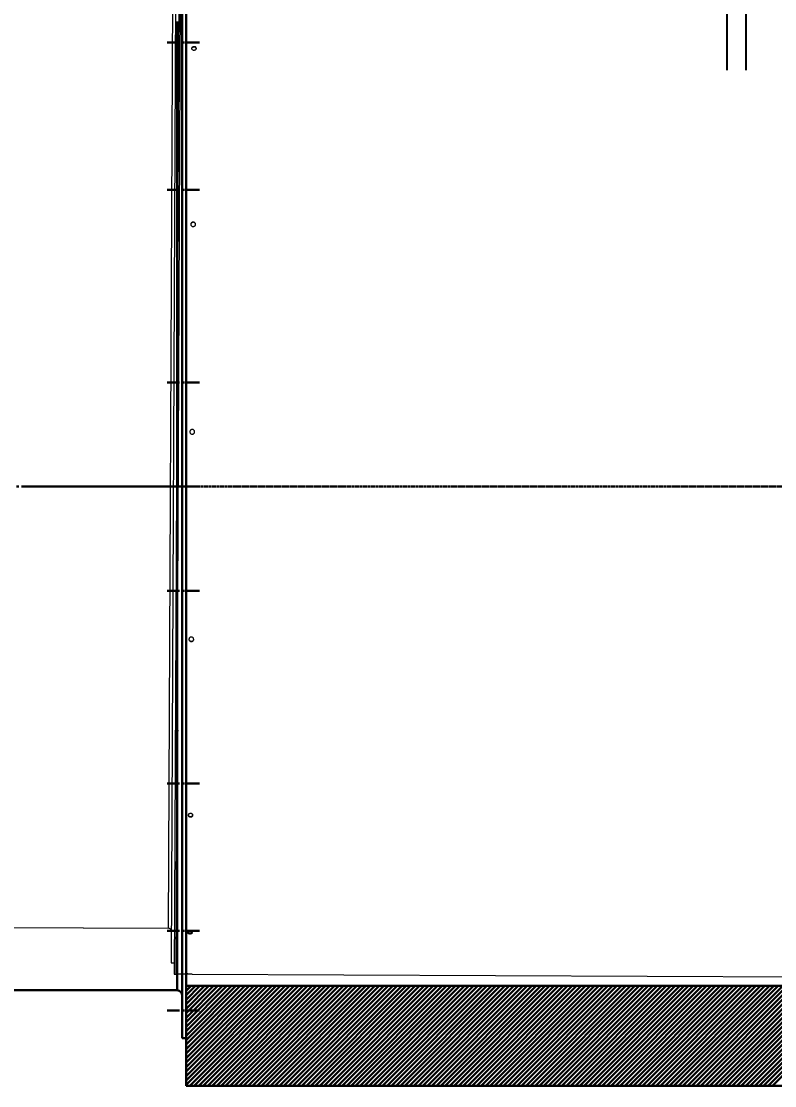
# Model space of a CAD drawing. Header units: millimetres. Extents: x -379292 to 1221486, y 92049 to 447512.
# Drawn here: x -116963 to -116208, y 275357 to 276423 of the extents above; entities that cross this region are included whole.
import ezdxf
from ezdxf.enums import TextEntityAlignment as Align

# ---------------------------------------------------------------- set-up
doc = ezdxf.new("R2010")
doc.units = ezdxf.units.MM
doc.linetypes.add('CENTER', pattern=[2, 1.25, -0.25, 0.25, -0.25])
doc.linetypes.add('PHANTOM', pattern=[0.8, 0.45, -0.05, 0.1, -0.05, 0.1, -0.05])
doc.layers.add('08_LAMP', color=4, linetype='Continuous')
doc.layers.add('AIRONN ZONLAMA', color=4, linetype='Continuous')
for name, color, linetype, lineweight in [('_Systemair', 3, 'Continuous', 30), ('_Systemair Ventilation Equipments', 7, 'Continuous', 30), ('Aironn-DEF', 7, 'Continuous', 0), ('Aironn-THF', 7, 'Continuous', 0)]:
    doc.layers.add(name, color=color, linetype=linetype, lineweight=lineweight)
doc.styles.add('YAZI-2', font='arial.ttf', dxfattribs={"height": 2})

# ---------------------------------------------------------------- blocks, each defined once
blk = doc.blocks.new('RSA 1000')
at = {"layer": '_Systemair Ventilation Equipments'}
for p, q in [((9723.07, 3620.26), (9723.07, 3740.26)), ((9623.07, 3620.26), (9723.07, 3620.26))]:
    blk.add_line(p, q, dxfattribs=at)
at = {"layer": '_Systemair Ventilation Equipments', "color": 3, "linetype": 'PHANTOM'}
blk.add_line((9601.68, 3680.26), (9738.09, 3680.26), dxfattribs=at)
at = {"layer": '_Systemair Ventilation Equipments', "color": 7, "linetype": 'Continuous'}
blk.add_line((9623.07, 3630.26), (9723.07, 3630.26), dxfattribs=at)
at = {"layer": '_Systemair Ventilation Equipments', "color": 3, "linetype": 'Continuous'}
for p, q in [((9664.32, 3620.26), (9654.32, 3630.26)), ((9664.77, 3620.26), (9654.77, 3630.26)), ((9665.22, 3620.26), (9655.22, 3630.26)), ((9665.66, 3620.26), (9655.66, 3630.26)), ((9666.11, 3620.26), (9656.11, 3630.26)), ((9666.56, 3620.26), (9656.56, 3630.26)), ((9667.01, 3620.26), (9657.01, 3630.26)), ((9667.46, 3620.26), (9657.46, 3630.26)), ((9667.91, 3620.26), (9657.91, 3630.26)), ((9668.36, 3620.26), (9658.36, 3630.26)), ((9668.81, 3620.26), (9658.81, 3630.26)), ((9669.26, 3620.26), (9659.26, 3630.26)), ((9669.71, 3620.26), (9659.71, 3630.26)), ((9670.15, 3620.26), (9660.15, 3630.26)), ((9670.6, 3620.26), (9660.6, 3630.26)), ((9671.05, 3620.26), (9661.05, 3630.26)), ((9671.5, 3620.26), (9661.5, 3630.26)), ((9671.95, 3620.26), (9661.95, 3630.26)), ((9672.4, 3620.26), (9662.4, 3630.26)), ((9672.85, 3620.26), (9662.85, 3630.26)), ((9673.3, 3620.26), (9663.3, 3630.26)), ((9673.75, 3620.26), (9663.75, 3630.26)), ((9674.2, 3620.26), (9664.2, 3630.26)), ((9674.64, 3620.26), (9664.64, 3630.26)), ((9675.09, 3620.26), (9665.09, 3630.26)), ((9675.54, 3620.26), (9665.54, 3630.26)), ((9675.99, 3620.26), (9665.99, 3630.26)), ((9676.44, 3620.26), (9666.44, 3630.26)), ((9676.89, 3620.26), (9666.89, 3630.26)), ((9677.34, 3620.26), (9667.34, 3630.26)), ((9677.79, 3620.26), (9667.79, 3630.26)), ((9678.24, 3620.26), (9668.24, 3630.26)), ((9678.69, 3620.26), (9668.69, 3630.26)), ((9679.13, 3620.26), (9669.13, 3630.26)), ((9679.58, 3620.26), (9669.58, 3630.26)), ((9680.03, 3620.26), (9670.03, 3630.26)), ((9680.48, 3620.26), (9670.48, 3630.26)), ((9680.93, 3620.26), (9670.93, 3630.26)), ((9681.38, 3620.26), (9671.38, 3630.26)), ((9681.83, 3620.26), (9671.83, 3630.26)), ((9682.28, 3620.26), (9672.28, 3630.26)), ((9682.73, 3620.26), (9672.73, 3630.26)), ((9683.18, 3620.26), (9673.18, 3630.26)), ((9683.62, 3620.26), (9673.62, 3630.26)), ((9684.07, 3620.26), (9674.07, 3630.26)), ((9684.52, 3620.26), (9674.52, 3630.26)), ((9684.97, 3620.26), (9674.97, 3630.26)), ((9685.42, 3620.26), (9675.42, 3630.26)), ((9685.87, 3620.26), (9675.87, 3630.26)), ((9686.32, 3620.26), (9676.32, 3630.26)), ((9686.77, 3620.26), (9676.77, 3630.26)), ((9687.22, 3620.26), (9677.22, 3630.26)), ((9687.67, 3620.26), (9677.67, 3630.26)), ((9688.11, 3620.26), (9678.11, 3630.26)), ((9688.56, 3620.26), (9678.56, 3630.26)), ((9689.01, 3620.26), (9679.01, 3630.26)), ((9689.46, 3620.26), (9679.46, 3630.26)), ((9689.91, 3620.26), (9679.91, 3630.26)), ((9690.36, 3620.26), (9680.36, 3630.26)), ((9690.81, 3620.26), (9680.81, 3630.26)), ((9691.26, 3620.26), (9681.26, 3630.26)), ((9691.71, 3620.26), (9681.71, 3630.26)), ((9692.16, 3620.26), (9682.16, 3630.26)), ((9692.6, 3620.26), (9682.6, 3630.26)), ((9693.05, 3620.26), (9683.05, 3630.26)), ((9693.5, 3620.26), (9683.5, 3630.26)), ((9693.95, 3620.26), (9683.95, 3630.26)), ((9694.4, 3620.26), (9684.4, 3630.26)), ((9694.85, 3620.26), (9684.85, 3630.26)), ((9695.3, 3620.26), (9685.3, 3630.26)), ((9695.75, 3620.26), (9685.75, 3630.26)), ((9696.2, 3620.26), (9686.2, 3630.26)), ((9696.65, 3620.26), (9686.65, 3630.26)), ((9697.1, 3620.26), (9687.1, 3630.26)), ((9697.54, 3620.26), (9687.54, 3630.26)), ((9697.99, 3620.26), (9687.99, 3630.26)), ((9698.44, 3620.26), (9688.44, 3630.26)), ((9698.89, 3620.26), (9688.89, 3630.26)), ((9699.34, 3620.26), (9689.34, 3630.26)), ((9699.79, 3620.26), (9689.79, 3630.26)), ((9700.24, 3620.26), (9690.24, 3630.26)), ((9700.69, 3620.26), (9690.69, 3630.26)), ((9701.14, 3620.26), (9691.14, 3630.26)), ((9701.59, 3620.26), (9691.59, 3630.26)), ((9702.03, 3620.26), (9692.03, 3630.26)), ((9702.48, 3620.26), (9692.48, 3630.26)), ((9702.93, 3620.26), (9692.93, 3630.26)), ((9703.38, 3620.26), (9693.38, 3630.26)), ((9703.83, 3620.26), (9693.83, 3630.26)), ((9704.28, 3620.26), (9694.28, 3630.26)), ((9704.73, 3620.26), (9694.73, 3630.26)), ((9705.18, 3620.26), (9695.18, 3630.26)), ((9705.63, 3620.26), (9695.63, 3630.26)), ((9706.08, 3620.26), (9696.08, 3630.26)), ((9706.52, 3620.26), (9696.52, 3630.26)), ((9706.97, 3620.26), (9696.97, 3630.26)), ((9707.42, 3620.26), (9697.42, 3630.26)), ((9707.87, 3620.26), (9697.87, 3630.26)), ((9708.32, 3620.26), (9698.32, 3630.26)), ((9708.77, 3620.26), (9698.77, 3630.26)), ((9709.22, 3620.26), (9699.22, 3630.26)), ((9709.67, 3620.26), (9699.67, 3630.26)), ((9710.12, 3620.26), (9700.12, 3630.26)), ((9710.57, 3620.26), (9700.57, 3630.26)), ((9711.01, 3620.26), (9701.01, 3630.26)), ((9711.46, 3620.26), (9701.46, 3630.26)), ((9711.91, 3620.26), (9701.91, 3630.26)), ((9712.36, 3620.26), (9702.36, 3630.26)), ((9712.81, 3620.26), (9702.81, 3630.26)), ((9713.26, 3620.26), (9703.26, 3630.26)), ((9713.71, 3620.26), (9703.71, 3630.26)), ((9714.16, 3620.26), (9704.16, 3630.26)), ((9714.61, 3620.26), (9704.61, 3630.26)), ((9715.06, 3620.26), (9705.06, 3630.26)), ((9715.5, 3620.26), (9705.5, 3630.26)), ((9715.95, 3620.26), (9705.95, 3630.26)), ((9716.4, 3620.26), (9706.4, 3630.26)), ((9716.85, 3620.26), (9706.85, 3630.26)), ((9717.3, 3620.26), (9707.3, 3630.26)), ((9717.75, 3620.26), (9707.75, 3630.26)), ((9718.2, 3620.26), (9708.2, 3630.26)), ((9718.65, 3620.26), (9708.65, 3630.26)), ((9719.1, 3620.26), (9709.1, 3630.26)), ((9719.55, 3620.26), (9709.55, 3630.26)), ((9719.99, 3620.26), (9709.99, 3630.26)), ((9720.44, 3620.26), (9710.44, 3630.26)), ((9720.89, 3620.26), (9710.89, 3630.26)), ((9721.34, 3620.26), (9711.34, 3630.26)), ((9721.79, 3620.26), (9711.79, 3630.26)), ((9722.24, 3620.26), (9712.24, 3630.26)), ((9722.69, 3620.26), (9712.69, 3630.26)), ((9723.07, 3620.33), (9713.14, 3630.26)), ((9723.07, 3620.77), (9713.59, 3630.26)), ((9723.07, 3621.22), (9714.04, 3630.26)), ((9723.07, 3621.67), (9714.48, 3630.26)), ((9723.07, 3622.12), (9714.93, 3630.26)), ((9723.07, 3622.57), (9715.38, 3630.26)), ((9723.07, 3623.02), (9715.83, 3630.26)), ((9723.07, 3623.47), (9716.28, 3630.26)), ((9723.07, 3623.92), (9716.73, 3630.26)), ((9723.07, 3624.37), (9717.18, 3630.26)), ((9723.07, 3624.82), (9717.63, 3630.26)), ((9723.07, 3625.26), (9718.08, 3630.26)), ((9723.07, 3625.71), (9718.53, 3630.26)), ((9723.07, 3626.16), (9718.97, 3630.26)), ((9723.07, 3626.61), (9719.42, 3630.26)), ((9723.07, 3627.06), (9719.87, 3630.26)), ((9723.07, 3627.51), (9720.32, 3630.26)), ((9723.07, 3627.96), (9720.77, 3630.26)), ((9723.07, 3628.41), (9721.22, 3630.26)), ((9723.07, 3628.86), (9721.67, 3630.26)), ((9723.07, 3629.31), (9722.12, 3630.26)), ((9723.07, 3629.75), (9722.57, 3630.26)), ((9723.07, 3630.2), (9723.02, 3630.26))]:
    blk.add_line(p, q, dxfattribs=at)
blk = doc.blocks.new('AXC 1000 L')
at = {"layer": '_Systemair Ventilation Equipments'}
for p, q in [((9987.76, 3625.01), (9987.76, 3735.51)), ((9988.16, 3735.51), (9988.16, 3625.01)), ((9988.16, 3625.01), (9987.76, 3625.01))]:
    blk.add_line(p, q, dxfattribs=at)
at = {"layer": '_Systemair Ventilation Equipments', "color": 9, "linetype": 'Continuous'}
blk.add_line((9988.66, 3629.81), (9988.66, 3726.86), dxfattribs=at)
at = {"layer": '_Systemair Ventilation Equipments', "color": 2, "linetype": 'CENTER'}
for p, q in [((9989.66, 3724.74), (9986.26, 3724.74)), ((9989.66, 3709.98), (9986.26, 3709.98)), ((9989.66, 3690.69), (9986.26, 3690.69)), ((10074.26, 3680.26), (9986.26, 3680.26)), ((9989.66, 3669.82), (9986.26, 3669.82)), ((9989.66, 3650.53), (9986.26, 3650.53)), ((9989.66, 3635.77), (9986.26, 3635.77)), ((9989.66, 3627.78), (9986.26, 3627.78))]:
    blk.add_line(p, q, dxfattribs=at)
at = {"layer": '_Systemair Ventilation Equipments', "color": 2, "linetype": 'CENTER', "ltscale": 10}
blk.add_line((9986.76, 3680.26), (10074.76, 3680.26), dxfattribs=at)
at = {"layer": '_Systemair Ventilation Equipments', "color": 7, "linetype": 'Continuous'}
blk.add_line((10071.86, 3629.81), (9988.66, 3629.81), dxfattribs=at)
blk.add_arc((9988.66, 3629.31), 0.5, 90, 180, dxfattribs=at)
blk = doc.blocks.new('wdsdfgf')
at = {"layer": '_Systemair Ventilation Equipments', "xscale": 10, "yscale": 10, "zscale": 10}
for name, p in [('AXC 1000 L', (-1170.9, -21481.4)), ('RSA 1000', (1476.1, -21481.4))]:
    blk.add_blockref(name, p, dxfattribs=at)
blk = doc.blocks.new('OtoParkBodrumKatMimari')
at = {"layer": '_Systemair', "color": 7, "xscale": -1}
blk.add_blockref('wdsdfgf', (228263.7, 159817), dxfattribs=at)
blk = doc.blocks.new('40 W SIVA ÜSTÜ ETANJ LED 50')
at = {"layer": '08_LAMP'}
for p, q in [((-625, -100), (-625, 100)), ((-605, -100), (-605, 100)), ((605, -100), (605, 100)), ((625, -100), (625, 100)), ((-605, 15), (605, 15)), ((-605, -15), (605, -15))]:
    blk.add_line(p, q, dxfattribs=at)
at = {"layer": '08_LAMP', "color": 2, "style": 'YAZI-2'}
blk.add_text('30 W', height=200, dxfattribs=at).set_placement((0, 90), align=Align.CENTER)
blk = doc.blocks.new('TF1000-2')
at = {"layer": 'Aironn-THF', "color": 7, "linetype": 'Continuous', "lineweight": 15}
for p, q in [((19630.12, 4395.52), (19630.16, 4492.09)), ((19630.13, 4395.52), (19630.12, 4395.52)), ((19630.12, 4393.88), (19630.12, 4395.04)), ((19630.12, 4395.04), (19630.13, 4395.04)), ((19522.61, 4393.44), (19629.02, 4393.4)), ((19530.64, 4393.92), (19630.14, 4393.88)), ((19530.64, 4393.76), (19630.14, 4393.72)), ((19605.72, 4393.89), (19605.72, 4394.05)), ((19629.02, 4393.4), (19629.02, 4393.72)), ((19630.14, 4393.72), (19630.14, 4393.88))]:
    blk.add_line(p, q, dxfattribs=at)
at = {"layer": 'Aironn-THF', "color": 3, "linetype": 'Continuous', "lineweight": 15}
for p, q in [((19625.54, 4393.13), (19525.53, 4393.17)), ((19625.58, 4393.24), (19625.51, 4315.61)), ((19625.53, 4364.2), (19625.54, 4393.13))]:
    blk.add_line(p, q, dxfattribs=at)
at = {"layer": 'Aironn-THF', "color": 7, "linetype": 'Continuous', "lineweight": 15}
blk.add_arc((19625.74, 4393.24), 0.16, 89.9795, 179.9795, dxfattribs=at)
for points, knots in [([(19537.41, 4395.55), (19537.39, 4395.55), (19537.34, 4395.54), (19537.29, 4395.49), (19537.25, 4395.41), (19537.24, 4395.34), (19537.24, 4395.29), (19537.25, 4395.25), (19537.26, 4395.2), (19537.29, 4395.15), (19537.32, 4395.11), (19537.36, 4395.08), (19537.39, 4395.08), (19537.41, 4395.07)], [0, 0, 0, 0, 0.124805, 0.249609, 0.374414, 0.499219, 0.52993, 0.581946, 0.655209, 0.749637, 0.825128, 0.892091, 1, 1, 1, 1]), ([(19537.45, 4395.55), (19537.45, 4395.55), (19537.42, 4395.56), (19537.38, 4395.53), (19537.33, 4395.49), (19537.3, 4395.42), (19537.28, 4395.34), (19537.29, 4395.26), (19537.31, 4395.18), (19537.35, 4395.12), (19537.4, 4395.08), (19537.44, 4395.08), (19537.45, 4395.07)], [0, 0, 0, 0, 0.036868, 0.144259, 0.251651, 0.359043, 0.466436, 0.573828, 0.681219, 0.788611, 0.896004, 1, 1, 1, 1]), ([(19537.41, 4395.07), (19537.43, 4395.08), (19537.48, 4395.08), (19537.53, 4395.14), (19537.56, 4395.21), (19537.58, 4395.26), (19537.58, 4395.29), (19537.58, 4395.3), (19537.58, 4395.31), (19537.58, 4395.31), (19537.58, 4395.31), (19537.58, 4395.31), (19537.58, 4395.31), (19537.58, 4395.31), (19537.58, 4395.32), (19537.58, 4395.34), (19537.57, 4395.38), (19537.56, 4395.43), (19537.53, 4395.48), (19537.5, 4395.52), (19537.46, 4395.55), (19537.43, 4395.55), (19537.41, 4395.55)], [0, 0, 0, 0, 0.124746, 0.249492, 0.3742382, 0.4369134, 0.4682889, 0.4839813, 0.4918282, 0.4957517, 0.4977134, 0.4986943, 0.4991847, 0.4994299, 0.4995084, 0.5302979, 0.5823778, 0.6556902, 0.7501036, 0.8254303, 0.8922604, 1, 1, 1, 1]), ([(19555.03, 4395.55), (19555, 4395.54), (19554.94, 4395.54), (19554.87, 4395.48), (19554.82, 4395.4), (19554.81, 4395.33), (19554.81, 4395.28), (19554.81, 4395.24), (19554.83, 4395.19), (19554.87, 4395.14), (19554.91, 4395.1), (19554.96, 4395.07), (19555, 4395.07), (19555.03, 4395.07)], [0, 0, 0, 0, 0.124805, 0.249609, 0.374414, 0.499219, 0.52993, 0.581946, 0.655209, 0.749637, 0.825128, 0.892091, 1, 1, 1, 1]), ([(19555.05, 4395.54), (19555.04, 4395.55), (19555.01, 4395.55), (19554.95, 4395.53), (19554.89, 4395.48), (19554.85, 4395.41), (19554.83, 4395.33), (19554.83, 4395.25), (19554.86, 4395.18), (19554.91, 4395.12), (19554.98, 4395.08), (19555.03, 4395.07), (19555.05, 4395.07)], [0, 0, 0, 0, 0.0368676, 0.1442589, 0.2516506, 0.3590433, 0.466436, 0.5738277, 0.681219, 0.7886111, 0.8960039, 1, 1, 1, 1]), ([(19555.03, 4395.07), (19555.06, 4395.07), (19555.12, 4395.08), (19555.19, 4395.13), (19555.23, 4395.2), (19555.25, 4395.25), (19555.25, 4395.28), (19555.25, 4395.29), (19555.25, 4395.3), (19555.25, 4395.3), (19555.25, 4395.31), (19555.25, 4395.31), (19555.25, 4395.31), (19555.25, 4395.31), (19555.25, 4395.32), (19555.25, 4395.34), (19555.24, 4395.37), (19555.22, 4395.43), (19555.19, 4395.48), (19555.15, 4395.51), (19555.09, 4395.54), (19555.05, 4395.55), (19555.03, 4395.55)], [0, 0, 0, 0, 0.124746, 0.249492, 0.374238, 0.436913, 0.468289, 0.483981, 0.491828, 0.495752, 0.497713, 0.498694, 0.499185, 0.49943, 0.499508, 0.530298, 0.582378, 0.65569, 0.750104, 0.82543, 0.89226, 1, 1, 1, 1]), ([(19575.81, 4395.54), (19575.78, 4395.54), (19575.72, 4395.53), (19575.64, 4395.47), (19575.58, 4395.39), (19575.57, 4395.32), (19575.57, 4395.27), (19575.58, 4395.23), (19575.6, 4395.18), (19575.64, 4395.13), (19575.68, 4395.1), (19575.74, 4395.07), (19575.78, 4395.06), (19575.81, 4395.06)], [0, 0, 0, 0, 0.124805, 0.249609, 0.374414, 0.499219, 0.52993, 0.581946, 0.655209, 0.749637, 0.825128, 0.892091, 1, 1, 1, 1]), ([(19575.81, 4395.06), (19575.84, 4395.06), (19575.91, 4395.07), (19575.99, 4395.13), (19576.03, 4395.19), (19576.05, 4395.25), (19576.05, 4395.27), (19576.05, 4395.29), (19576.05, 4395.29), (19576.05, 4395.3), (19576.05, 4395.3), (19576.05, 4395.3), (19576.05, 4395.3), (19576.05, 4395.3), (19576.05, 4395.31), (19576.05, 4395.33), (19576.04, 4395.37), (19576.02, 4395.42), (19575.99, 4395.47), (19575.94, 4395.51), (19575.88, 4395.53), (19575.84, 4395.54), (19575.81, 4395.54)], [0, 0, 0, 0, 0.124746, 0.249492, 0.374238, 0.436913, 0.468289, 0.483981, 0.491828, 0.495752, 0.497713, 0.498694, 0.499185, 0.49943, 0.499508, 0.530298, 0.582378, 0.65569, 0.750104, 0.82543, 0.89226, 1, 1, 1, 1]), ([(19596.6, 4395.53), (19596.57, 4395.53), (19596.51, 4395.52), (19596.43, 4395.47), (19596.39, 4395.39), (19596.37, 4395.32), (19596.37, 4395.26), (19596.38, 4395.23), (19596.4, 4395.17), (19596.43, 4395.12), (19596.48, 4395.09), (19596.53, 4395.06), (19596.57, 4395.06), (19596.6, 4395.05)], [0, 0, 0, 0, 0.124805, 0.249609, 0.374414, 0.499219, 0.52993, 0.581946, 0.655209, 0.749637, 0.825128, 0.892091, 1, 1, 1, 1]), ([(19596.79, 4395.29), (19596.79, 4395.32), (19596.79, 4395.37), (19596.75, 4395.45), (19596.69, 4395.5), (19596.63, 4395.53), (19596.59, 4395.53), (19596.57, 4395.53)], [0, 0, 0, 0, 0.214743, 0.429487, 0.644232, 0.858977, 1, 1, 1, 1]), ([(19596.6, 4395.05), (19596.62, 4395.06), (19596.68, 4395.06), (19596.76, 4395.12), (19596.8, 4395.19), (19596.81, 4395.24), (19596.82, 4395.27), (19596.82, 4395.28), (19596.82, 4395.29), (19596.82, 4395.29), (19596.82, 4395.29), (19596.82, 4395.29), (19596.82, 4395.29), (19596.82, 4395.29), (19596.82, 4395.3), (19596.82, 4395.32), (19596.81, 4395.36), (19596.79, 4395.41), (19596.76, 4395.46), (19596.71, 4395.5), (19596.66, 4395.53), (19596.62, 4395.53), (19596.6, 4395.53)], [0, 0, 0, 0, 0.124746, 0.249492, 0.374238, 0.436913, 0.468289, 0.483981, 0.491828, 0.495752, 0.497713, 0.498694, 0.499185, 0.49943, 0.499508, 0.530298, 0.582378, 0.65569, 0.750104, 0.82543, 0.89226, 1, 1, 1, 1]), ([(19614.22, 4395.53), (19614.19, 4395.52), (19614.15, 4395.52), (19614.09, 4395.46), (19614.05, 4395.38), (19614.04, 4395.31), (19614.05, 4395.26), (19614.05, 4395.22), (19614.07, 4395.17), (19614.09, 4395.12), (19614.12, 4395.08), (19614.16, 4395.05), (19614.2, 4395.05), (19614.22, 4395.05)], [0, 0, 0, 0, 0.124805, 0.249609, 0.374414, 0.499219, 0.52993, 0.581946, 0.655209, 0.749637, 0.825128, 0.892091, 1, 1, 1, 1]), ([(19614.34, 4395.29), (19614.34, 4395.31), (19614.33, 4395.37), (19614.3, 4395.44), (19614.26, 4395.49), (19614.21, 4395.52), (19614.18, 4395.52), (19614.17, 4395.52)], [0, 0, 0, 0, 0.214743, 0.429487, 0.644232, 0.858977, 1, 1, 1, 1]), ([(19614.22, 4395.05), (19614.24, 4395.05), (19614.28, 4395.06), (19614.34, 4395.11), (19614.37, 4395.18), (19614.38, 4395.23), (19614.38, 4395.26), (19614.38, 4395.27), (19614.38, 4395.28), (19614.38, 4395.28), (19614.38, 4395.28), (19614.38, 4395.29), (19614.38, 4395.29), (19614.38, 4395.29), (19614.38, 4395.29), (19614.38, 4395.31), (19614.38, 4395.35), (19614.36, 4395.41), (19614.34, 4395.46), (19614.31, 4395.49), (19614.27, 4395.52), (19614.23, 4395.52), (19614.22, 4395.53)], [0, 0, 0, 0, 0.124746, 0.249492, 0.374238, 0.436913, 0.468289, 0.483981, 0.491828, 0.495752, 0.497713, 0.498694, 0.499185, 0.49943, 0.499508, 0.530298, 0.582378, 0.65569, 0.750104, 0.82543, 0.89226, 1, 1, 1, 1]), ([(19625.99, 4395.52), (19625.98, 4395.52), (19625.95, 4395.51), (19625.92, 4395.46), (19625.9, 4395.38), (19625.9, 4395.31), (19625.9, 4395.25), (19625.9, 4395.22), (19625.91, 4395.16), (19625.92, 4395.11), (19625.94, 4395.08), (19625.96, 4395.05), (19625.98, 4395.04), (19625.99, 4395.04)], [0, 0, 0, 0, 0.124805, 0.249609, 0.374414, 0.499219, 0.52993, 0.581946, 0.655209, 0.749637, 0.825128, 0.892091, 1, 1, 1, 1]), ([(19625.99, 4395.04), (19626, 4395.05), (19626.02, 4395.05), (19626.05, 4395.11), (19626.07, 4395.17), (19626.08, 4395.23), (19626.08, 4395.25), (19626.08, 4395.27), (19626.08, 4395.28), (19626.08, 4395.28), (19626.08, 4395.28), (19626.08, 4395.28), (19626.08, 4395.28), (19626.08, 4395.28), (19626.08, 4395.29), (19626.08, 4395.31), (19626.08, 4395.35), (19626.07, 4395.4), (19626.05, 4395.45), (19626.04, 4395.49), (19626.02, 4395.52), (19626, 4395.52), (19625.99, 4395.52)], [0, 0, 0, 0, 0.124746, 0.249492, 0.374238, 0.436913, 0.468289, 0.483981, 0.491828, 0.495752, 0.497713, 0.498694, 0.499185, 0.49943, 0.499508, 0.530298, 0.582378, 0.65569, 0.750104, 0.82543, 0.89226, 1, 1, 1, 1]), ([(19630.12, 4395.52), (19630.12, 4395.52), (19630.12, 4395.51), (19630.12, 4395.45), (19630.12, 4395.38), (19630.12, 4395.3), (19630.12, 4395.25), (19630.12, 4395.21), (19630.12, 4395.16), (19630.12, 4395.11), (19630.12, 4395.08), (19630.12, 4395.05), (19630.12, 4395.04), (19630.12, 4395.04)], [0, 0, 0, 0, 0.124744, 0.249487, 0.374231, 0.498975, 0.529735, 0.581799, 0.65511, 0.749586, 0.8251, 0.892079, 1, 1, 1, 1]), ([(19596.57, 4395.05), (19596.57, 4395.05), (19596.6, 4395.05), (19596.65, 4395.06), (19596.71, 4395.1), (19596.76, 4395.17), (19596.79, 4395.23), (19596.79, 4395.28), (19596.79, 4395.29)], [0, 0, 0, 0, 0.00679, 0.221493, 0.436196, 0.650901, 0.865606, 1, 1, 1, 1]), ([(19614.17, 4395.05), (19614.17, 4395.05), (19614.19, 4395.04), (19614.23, 4395.06), (19614.28, 4395.1), (19614.32, 4395.16), (19614.34, 4395.23), (19614.34, 4395.27), (19614.34, 4395.29)], [0, 0, 0, 0, 0.00679, 0.221493, 0.436196, 0.650901, 0.865606, 1, 1, 1, 1]), ([(19626.02, 4395.28), (19626.02, 4395.31), (19626.02, 4395.36), (19626, 4395.43), (19625.98, 4395.49), (19625.96, 4395.5), (19625.96, 4395.51)], [0, 0, 0, 0, 0.2685603, 0.5371205, 0.8056824, 1, 1, 1, 1]), ([(19625.96, 4395.06), (19625.97, 4395.07), (19625.99, 4395.09), (19626.01, 4395.16), (19626.02, 4395.22), (19626.02, 4395.27), (19626.02, 4395.28)], [0, 0, 0, 0, 0.275507, 0.551404, 0.827303, 1, 1, 1, 1])]:
    blk.add_open_spline(points, degree=3, knots=knots, dxfattribs=at)
blk = doc.blocks.new('jhjhl')
at = {"layer": 'Aironn-DEF', "color": 0}
blk.add_blockref('TF1000-2', (16001.91, 8863.37), dxfattribs=at)

msp = doc.modelspace()

# ---------------------------------------------------------------- block references
at = {"color": 8}
msp.add_blockref('OtoParkBodrumKatMimari', (-246354.8, 100818.8), dxfattribs=at)

# ---------------------------------------------------------------- next in the draw order: block references
at = {"layer": '08_LAMP', "xscale": 0.96, "yscale": 0.96, "zscale": 0.96}
msp.add_blockref('40 W SIVA ÜSTÜ ETANJ LED 50', (-116836.8, 276470.2), dxfattribs=at)
at = {"layer": 'AIRONN ZONLAMA', "color": 0, "xscale": 9.999999999999979, "yscale": 9.999999999999979, "zscale": 9.999999999999979, "rotation": 269.763231806499}
msp.add_blockref('jhjhl', (-247907, 632334), dxfattribs=at)

doc.saveas('drawing.dxf')
